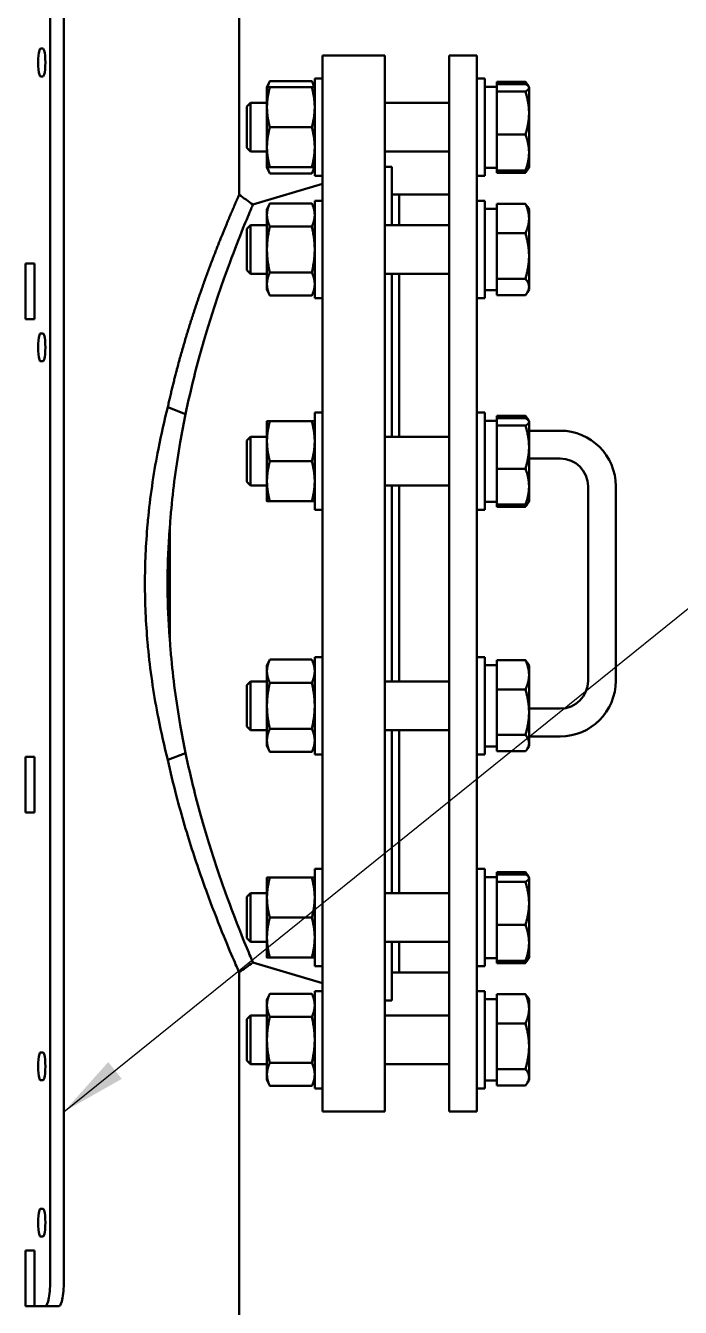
# Model space of a CAD drawing. Header units: inches. Extents: x 15 to 402, y 6 to 258.
# Drawn here: x 92.78 to 104.57, y 83.84 to 106.9 of the extents above; entities that cross this region are included whole.
import ezdxf

# ---------------------------------------------------------------- set-up
doc = ezdxf.new("R2010")
doc.units = ezdxf.units.IN
doc.header["$LTSCALE"] = 12
doc.header["$MEASUREMENT"] = 0
doc.layers.add('Symbol (ANSI)', color=7, linetype='Continuous', lineweight=25)
doc.layers.add('Visible (ANSI)', color=7, linetype='Continuous', lineweight=50)
doc.styles.add('MEMCOR Medium', font='arial.ttf')
doc.dimstyles.new('Default (ANSI)$7', dxfattribs={"dimscale": 12, "dimtxt": 0.15, "dimasz": 0.098425, "dimexe": 0.125, "dimexo": 0.0625, "dimgap": 0.031496, "dimtad": 0, "dimtih": 1, "dimtoh": 1, "dimdec": 4, "dimrnd": 1e-08, "dimzin": 3, "dimdsep": 46, "dimlunit": 5, "dimtxsty": 'MEMCOR Medium', "dimcen": 0.09, "dimdle": 0.393701, "dimclrd": 256, "dimclre": 256, "dimclrt": 256, "dimadec": 0, "dimazin": 1, "dimtfac": 0.8, "dimtofl": 0, "dimtmove": 0, "dimatfit": 3, "dimfxl": 1, "dimfrac": 1, "dimtolj": 1, "dimtzin": 4, "dimlwd": -1, "dimlwe": -1, "dimarcsym": 0})

msp = doc.modelspace()

# ---------------------------------------------------------------- linework, layer by layer
at = {"layer": 'Visible (ANSI)'}
for p, q in [((96.62747, 103.86282), (96.62747, 115.62146)), ((93.22602, 84.36576), (93.22602, 113.11576)), ((93.47222, 113.11576), (93.47222, 84.36576)), ((93.05237, 106.49076), (93.09578, 106.49076)), ((98.12721, 87.36576), (98.12721, 106.36576)), ((98.12721, 106.36576), (99.25221, 106.36576)), ((99.25221, 87.36576), (99.25221, 106.36576)), ((100.40721, 106.36576), (100.40721, 87.36576)), ((100.90721, 106.36576), (100.40721, 106.36576)), ((100.90721, 87.36576), (100.90721, 106.36576)), ((93.09578, 105.99076), (93.05237, 105.99076)), ((97.12759, 105.79513), (97.17946, 105.90636)), ((97.17946, 105.90636), (97.93472, 105.90636)), ((97.98659, 105.79513), (97.93472, 105.90636)), ((97.98659, 105.95113), (97.98659, 104.20113)), ((98.12721, 105.95113), (97.98659, 105.95113)), ((100.90721, 105.95113), (101.04784, 105.95113)), ((101.04784, 104.20113), (101.04784, 105.95113)), ((101.26684, 105.85216), (101.26684, 105.89532)), ((101.26684, 105.89532), (101.78077, 105.89532)), ((97.12759, 105.79513), (97.12759, 105.43563)), ((97.17946, 105.79513), (97.93472, 105.79513)), ((101.26684, 105.80563), (101.04784, 105.80563)), ((101.26684, 105.80563), (101.26684, 105.85216)), ((101.26684, 105.85216), (101.78077, 105.85216)), ((101.26684, 105.80563), (101.26684, 105.76555)), ((101.26684, 105.71898), (101.26684, 105.76555)), ((101.26684, 105.44764), (101.26684, 105.71898)), ((101.26684, 105.71898), (101.78077, 105.71898)), ((101.83952, 105.80432), (101.81613, 105.84482)), ((101.84496, 105.79488), (101.83952, 105.80432)), ((101.84496, 105.78557), (101.84496, 105.79488)), ((101.84496, 105.33097), (101.84496, 105.78557)), ((96.76684, 105.44748), (96.83299, 105.51363)), ((96.76684, 104.70478), (96.76684, 105.44748)), ((96.83299, 105.51363), (96.83299, 104.63863)), ((97.12759, 105.51363), (96.83299, 105.51363)), ((97.12759, 105.43563), (97.12759, 104.71663)), ((100.40721, 105.51363), (99.25221, 105.51363)), ((101.26684, 105.44764), (101.26684, 105.2143)), ((101.26684, 104.94296), (101.26684, 105.2143)), ((101.84496, 104.62153), (101.84496, 105.33097)), ((97.17946, 105.07613), (97.93472, 105.07613)), ((101.26684, 104.71818), (101.26684, 104.94296)), ((101.26684, 104.94296), (101.78077, 104.94296)), ((97.12759, 104.71663), (97.12759, 104.35713)), ((101.26684, 104.71818), (101.26684, 104.52489)), ((96.76684, 104.70478), (96.83299, 104.63863)), ((97.12759, 104.63863), (96.83299, 104.63863)), ((100.40721, 104.63863), (99.25221, 104.63863)), ((101.26684, 104.30011), (101.26684, 104.52489)), ((101.84496, 104.35738), (101.84496, 104.62153)), ((97.12759, 104.35713), (97.17946, 104.2459)), ((97.17946, 104.35713), (97.93472, 104.35713)), ((97.17946, 104.2459), (97.93472, 104.2459)), ((97.98659, 104.35713), (97.93472, 104.2459)), ((99.25221, 104.36576), (99.37721, 104.36576)), ((99.37721, 103.31367), (99.37721, 104.36576)), ((101.26684, 104.34663), (101.04784, 104.34663)), ((101.26684, 104.25695), (101.26684, 104.30011)), ((101.26684, 104.30011), (101.78077, 104.30011)), ((101.26684, 104.25695), (101.78077, 104.25695)), ((101.83952, 104.34795), (101.81613, 104.30745)), ((101.84496, 104.35738), (101.83952, 104.34795)), ((96.87377, 103.68429), (98.12721, 104.05576)), ((98.12721, 104.20113), (97.98659, 104.20113)), ((100.90721, 104.20113), (101.04784, 104.20113)), ((99.37721, 103.86576), (99.50721, 103.86576)), ((99.50721, 103.31367), (99.50721, 103.86576)), ((99.50721, 103.31367), (99.50721, 103.86576)), ((99.50721, 103.86576), (100.40721, 103.86576)), ((97.12759, 103.59517), (97.17946, 103.7064)), ((97.12759, 103.59517), (97.12759, 103.49884)), ((97.17946, 103.7064), (97.93472, 103.7064)), ((97.98659, 103.59517), (97.93472, 103.7064)), ((97.98659, 103.75117), (97.98659, 102.00117)), ((98.12721, 103.75117), (97.98659, 103.75117)), ((100.90721, 103.75117), (101.04784, 103.75117)), ((101.04784, 102.00117), (101.04784, 103.75117)), ((101.26684, 103.60567), (101.04784, 103.60567)), ((101.26684, 103.51181), (101.26684, 103.69536)), ((101.26684, 103.69536), (101.78077, 103.69536)), ((101.84496, 103.59492), (101.81613, 103.64486)), ((101.84496, 103.43289), (101.84496, 103.59492)), ((97.12759, 103.49884), (97.12759, 102.87617)), ((101.26684, 103.51181), (101.26684, 103.35398)), ((101.26684, 103.17043), (101.26684, 103.35398)), ((101.84496, 102.76084), (101.84496, 103.43289)), ((96.76684, 103.24752), (96.83299, 103.31367)), ((96.76684, 102.50482), (96.76684, 103.24752)), ((96.83299, 103.31367), (96.83299, 102.43867)), ((97.12759, 103.31367), (96.83299, 103.31367)), ((97.17946, 103.29129), (97.93472, 103.29129)), ((100.40721, 103.31367), (99.25221, 103.31367)), ((101.26684, 102.88399), (101.26684, 103.17043)), ((101.26684, 103.17043), (101.78077, 103.17043)), ((97.12759, 102.87617), (97.12759, 102.2535)), ((101.26684, 102.88399), (101.26684, 102.63768)), ((101.26684, 102.35124), (101.26684, 102.63768)), ((101.84496, 102.20411), (101.84496, 102.76084)), ((92.78295, 102.62576), (92.94462, 102.62576)), ((92.78295, 102.62576), (92.78295, 101.62576)), ((92.94462, 102.62576), (92.94462, 101.62576)), ((96.76684, 102.50482), (96.83299, 102.43867)), ((97.12759, 102.43867), (96.83299, 102.43867)), ((97.17946, 102.46106), (97.93472, 102.46106)), ((100.40721, 102.43867), (99.25221, 102.43867)), ((99.37721, 99.50323), (99.37721, 102.43867)), ((99.50721, 99.50323), (99.50721, 102.43867)), ((99.50721, 99.50323), (99.50721, 102.43867)), ((97.12759, 102.2535), (97.12759, 102.15717)), ((101.26684, 102.24835), (101.26684, 102.35124)), ((101.26684, 102.35124), (101.78077, 102.35124)), ((101.26684, 102.24835), (101.26684, 102.15988)), ((101.84496, 102.15742), (101.84496, 102.20411)), ((97.12759, 102.15717), (97.17946, 102.04594)), ((97.17946, 102.04594), (97.93472, 102.04594)), ((97.98659, 102.15717), (97.93472, 102.04594)), ((98.12721, 102.00117), (97.98659, 102.00117)), ((100.90721, 102.00117), (101.04784, 102.00117)), ((101.26684, 102.14667), (101.04784, 102.14667)), ((101.26684, 102.05699), (101.26684, 102.15988)), ((101.26684, 102.05699), (101.78077, 102.05699)), ((101.84496, 102.15742), (101.81613, 102.10748)), ((92.78295, 101.62576), (92.94462, 101.62576)), ((93.05237, 101.36576), (93.09578, 101.36576)), ((93.09578, 100.86576), (93.05237, 100.86576)), ((95.66289, 99.91493), (95.34223, 100.04077)), ((97.98659, 99.94073), (97.98659, 98.19073)), ((98.12721, 99.94073), (97.98659, 99.94073)), ((100.90721, 99.94073), (101.04784, 99.94073)), ((101.04784, 98.19073), (101.04784, 99.94073)), ((101.26684, 99.84175), (101.26684, 99.88491)), ((101.26684, 99.88491), (101.78077, 99.88491)), ((97.12759, 99.78473), (97.12759, 99.42523)), ((97.17946, 99.78473), (97.93472, 99.78473)), ((101.26684, 99.79523), (101.04784, 99.79523)), ((101.26684, 99.79523), (101.26684, 99.84175)), ((101.26684, 99.84175), (101.78077, 99.84175)), ((101.26684, 99.79523), (101.26684, 99.75514)), ((101.26684, 99.70857), (101.26684, 99.75514)), ((101.26684, 99.43723), (101.26684, 99.70857)), ((101.26684, 99.70857), (101.78077, 99.70857)), ((101.83952, 99.79391), (101.81613, 99.83441)), ((101.84496, 99.78448), (101.83952, 99.79391)), ((101.84496, 99.77516), (101.84496, 99.78448)), ((101.84496, 99.32056), (101.84496, 99.77516)), ((96.76684, 99.43708), (96.83299, 99.50323)), ((96.76684, 98.69438), (96.76684, 99.43708)), ((96.83299, 99.50323), (96.83299, 98.62823)), ((97.12759, 99.50323), (96.83299, 99.50323)), ((97.12759, 99.42523), (97.12759, 98.70623)), ((100.40721, 99.50323), (99.25221, 99.50323)), ((101.26684, 99.43723), (101.26684, 99.20389)), ((102.40721, 99.61576), (101.84496, 99.61576)), ((101.26684, 98.93255), (101.26684, 99.20389)), ((101.84496, 98.61113), (101.84496, 99.32056)), ((97.17946, 99.06573), (97.93472, 99.06573)), ((102.40721, 99.11576), (101.84496, 99.11576)), ((101.26684, 98.70777), (101.26684, 98.93255)), ((101.26684, 98.93255), (101.78077, 98.93255)), ((96.76684, 98.69438), (96.83299, 98.62823)), ((97.12759, 98.62823), (96.83299, 98.62823)), ((97.12759, 98.70623), (97.12759, 98.34673)), ((100.40721, 98.62823), (99.25221, 98.62823)), ((99.37721, 95.1033), (99.37721, 98.62823)), ((99.50721, 95.1033), (99.50721, 98.62823)), ((99.50721, 95.1033), (99.50721, 98.62823)), ((101.26684, 98.70777), (101.26684, 98.51448)), ((101.26684, 98.2897), (101.26684, 98.51448)), ((101.84496, 98.34698), (101.84496, 98.61113)), ((102.90721, 95.11576), (102.90721, 98.61576)), ((103.40721, 95.11576), (103.40721, 98.61576)), ((97.17946, 98.34673), (97.93472, 98.34673)), ((101.26684, 98.33623), (101.04784, 98.33623)), ((101.26684, 98.24654), (101.26684, 98.2897)), ((101.26684, 98.2897), (101.78077, 98.2897)), ((101.83952, 98.33754), (101.81613, 98.29704)), ((101.84496, 98.34698), (101.83952, 98.33754)), ((98.12721, 98.19073), (97.98659, 98.19073)), ((100.90721, 98.19073), (101.04784, 98.19073)), ((101.26684, 98.24654), (101.78077, 98.24654)), ((95.37721, 95.87223), (95.37721, 97.8593)), ((97.12759, 95.3848), (97.17946, 95.49603)), ((97.17946, 95.49603), (97.93472, 95.49603)), ((97.98659, 95.3848), (97.93472, 95.49603)), ((97.98659, 95.5408), (97.98659, 93.7908)), ((98.12721, 95.5408), (97.98659, 95.5408)), ((100.90721, 95.5408), (101.04784, 95.5408)), ((101.04784, 93.7908), (101.04784, 95.5408)), ((101.26684, 95.30144), (101.26684, 95.48499)), ((101.26684, 95.48499), (101.78077, 95.48499)), ((97.12759, 95.3848), (97.12759, 95.28847)), ((97.12759, 95.28847), (97.12759, 94.6658)), ((101.26684, 95.3953), (101.04784, 95.3953)), ((101.26684, 95.30144), (101.26684, 95.14361)), ((101.84496, 95.38455), (101.81613, 95.43449)), ((101.84496, 95.22252), (101.84496, 95.38455)), ((96.76684, 95.03715), (96.83299, 95.1033)), ((96.76684, 94.29445), (96.76684, 95.03715)), ((96.83299, 95.1033), (96.83299, 94.2283)), ((97.12759, 95.1033), (96.83299, 95.1033)), ((97.17946, 95.08092), (97.93472, 95.08092)), ((100.40721, 95.1033), (99.25221, 95.1033)), ((101.26684, 94.96006), (101.26684, 95.14361)), ((101.84496, 94.55047), (101.84496, 95.22252)), ((101.26684, 94.67363), (101.26684, 94.96006)), ((101.26684, 94.96006), (101.78077, 94.96006)), ((97.12759, 94.6658), (97.12759, 94.04313)), ((101.26684, 94.67363), (101.26684, 94.42731)), ((101.84496, 94.61576), (102.40721, 94.61576)), ((101.26684, 94.14087), (101.26684, 94.42731)), ((101.84496, 93.99375), (101.84496, 94.55047)), ((96.76684, 94.29445), (96.83299, 94.2283)), ((97.12759, 94.2283), (96.83299, 94.2283)), ((97.17946, 94.25069), (97.93472, 94.25069)), ((100.40721, 94.2283), (99.25221, 94.2283)), ((99.37721, 91.29286), (99.37721, 94.2283)), ((99.50721, 91.29286), (99.50721, 94.2283)), ((99.50721, 91.29286), (99.50721, 94.2283)), ((101.26684, 94.03798), (101.26684, 94.14087)), ((101.26684, 94.14087), (101.78077, 94.14087)), ((101.84496, 94.11576), (102.40721, 94.11576)), ((97.12759, 94.04313), (97.12759, 93.9468)), ((97.12759, 93.9468), (97.17946, 93.83557)), ((97.98659, 93.9468), (97.93472, 93.83557)), ((101.26684, 93.9363), (101.04784, 93.9363)), ((101.26684, 94.03798), (101.26684, 93.94951)), ((101.26684, 93.84662), (101.26684, 93.94951)), ((101.84496, 93.94705), (101.81613, 93.89711)), ((101.84496, 93.94705), (101.84496, 93.99375)), ((92.78295, 93.74576), (92.94462, 93.74576)), ((92.78295, 93.74576), (92.78295, 92.74576)), ((92.94462, 93.74576), (92.94462, 92.74576)), ((95.66289, 93.8166), (95.34223, 93.69076)), ((97.17946, 93.83557), (97.93472, 93.83557)), ((98.12721, 93.7908), (97.98659, 93.7908)), ((100.90721, 93.7908), (101.04784, 93.7908)), ((101.26684, 93.84662), (101.78077, 93.84662)), ((92.78295, 92.74576), (92.94462, 92.74576)), ((97.12759, 91.57436), (97.12759, 91.21486)), ((97.17946, 91.57436), (97.93472, 91.57436)), ((97.98659, 91.73036), (97.98659, 89.98036)), ((98.12721, 91.73036), (97.98659, 91.73036)), ((100.90721, 91.73036), (101.04784, 91.73036)), ((101.04784, 89.98036), (101.04784, 91.73036)), ((101.26684, 91.58486), (101.04784, 91.58486)), ((101.26684, 91.63138), (101.26684, 91.67454)), ((101.26684, 91.67454), (101.78077, 91.67454)), ((101.26684, 91.58486), (101.26684, 91.63138)), ((101.26684, 91.63138), (101.78077, 91.63138)), ((101.26684, 91.58486), (101.26684, 91.54477)), ((101.83952, 91.58354), (101.81613, 91.62404)), ((101.84496, 91.57411), (101.83952, 91.58354)), ((101.84496, 91.56479), (101.84496, 91.57411)), ((101.84496, 91.11019), (101.84496, 91.56479)), ((101.26684, 91.4982), (101.26684, 91.54477)), ((101.26684, 91.22686), (101.26684, 91.4982)), ((101.26684, 91.4982), (101.78077, 91.4982)), ((96.76684, 91.22671), (96.83299, 91.29286)), ((96.76684, 90.48401), (96.76684, 91.22671)), ((96.83299, 91.29286), (96.83299, 90.41786)), ((97.12759, 91.29286), (96.83299, 91.29286)), ((97.12759, 91.21486), (97.12759, 90.49586)), ((100.40721, 91.29286), (99.25221, 91.29286)), ((101.26684, 91.22686), (101.26684, 90.99352)), ((101.84496, 90.40076), (101.84496, 91.11019)), ((101.26684, 90.72218), (101.26684, 90.99352)), ((97.17946, 90.85536), (97.93472, 90.85536)), ((101.26684, 90.4974), (101.26684, 90.72218)), ((101.26684, 90.72218), (101.78077, 90.72218)), ((96.76684, 90.48401), (96.83299, 90.41786)), ((97.12759, 90.41786), (96.83299, 90.41786)), ((97.12759, 90.49586), (97.12759, 90.13636)), ((100.40721, 90.41786), (99.25221, 90.41786)), ((99.37721, 89.36576), (99.37721, 90.41786)), ((99.50721, 89.86576), (99.50721, 90.41786)), ((99.50721, 89.86576), (99.50721, 90.41786)), ((101.26684, 90.4974), (101.26684, 90.30411)), ((101.26684, 90.07933), (101.26684, 90.30411)), ((101.84496, 90.13661), (101.84496, 90.40076)), ((96.87377, 90.04724), (98.12721, 89.67576)), ((97.17946, 90.13636), (97.93472, 90.13636)), ((98.12721, 89.98036), (97.98659, 89.98036)), ((100.90721, 89.98036), (101.04784, 89.98036)), ((101.26684, 90.12586), (101.04784, 90.12586)), ((101.26684, 90.03617), (101.26684, 90.07933)), ((101.26684, 90.07933), (101.78077, 90.07933)), ((101.26684, 90.03617), (101.78077, 90.03617)), ((101.83952, 90.12717), (101.81613, 90.08667)), ((101.84496, 90.13661), (101.83952, 90.12717)), ((96.62747, 66.60646), (96.62747, 89.86871)), ((99.37721, 89.86576), (99.50721, 89.86576)), ((99.50721, 89.86576), (100.40721, 89.86576)), ((97.12759, 89.37439), (97.17946, 89.48562)), ((97.17946, 89.48562), (97.93472, 89.48562)), ((97.98659, 89.37439), (97.93472, 89.48562)), ((97.98659, 89.53039), (97.98659, 87.78039)), ((98.12721, 89.53039), (97.98659, 89.53039)), ((100.90721, 89.53039), (101.04784, 89.53039)), ((101.04784, 87.78039), (101.04784, 89.53039)), ((97.12759, 89.37439), (97.12759, 89.27807)), ((97.12759, 89.27807), (97.12759, 88.65539)), ((99.25221, 89.36576), (99.37721, 89.36576)), ((101.26684, 89.38489), (101.20309, 89.38489)), ((101.26684, 89.29104), (101.26684, 89.47458)), ((101.26684, 89.47458), (101.78077, 89.47458)), ((101.26684, 89.29104), (101.26684, 89.1332)), ((101.84496, 89.37414), (101.81613, 89.42408)), ((101.84496, 89.21212), (101.84496, 89.37414)), ((96.76684, 89.02674), (96.83299, 89.09289)), ((96.76684, 88.28404), (96.76684, 89.02674)), ((96.83299, 89.09289), (96.83299, 88.21789)), ((97.12759, 89.09289), (96.83299, 89.09289)), ((97.17946, 89.07051), (97.93472, 89.07051)), ((100.40721, 89.09289), (99.25221, 89.09289)), ((101.26684, 88.94965), (101.26684, 89.1332)), ((101.84496, 88.54006), (101.84496, 89.21212)), ((101.26684, 88.66322), (101.26684, 88.94965)), ((101.26684, 88.94965), (101.78077, 88.94965)), ((97.12759, 88.65539), (97.12759, 88.03272)), ((101.26684, 88.66322), (101.26684, 88.4169)), ((93.05237, 88.42826), (93.09578, 88.42826)), ((101.26684, 88.13047), (101.26684, 88.4169)), ((101.84496, 87.98334), (101.84496, 88.54006)), ((96.76684, 88.28404), (96.83299, 88.21789)), ((97.12759, 88.21789), (96.83299, 88.21789)), ((97.17946, 88.24028), (97.93472, 88.24028)), ((100.40721, 88.21789), (99.25221, 88.21789)), ((101.26684, 88.02758), (101.26684, 88.13047)), ((101.26684, 88.13047), (101.78077, 88.13047)), ((93.09578, 87.92826), (93.05237, 87.92826)), ((97.12759, 88.03272), (97.12759, 87.93639)), ((97.12759, 87.93639), (97.17946, 87.82516)), ((97.98659, 87.93639), (97.93472, 87.82516)), ((101.26684, 87.92589), (101.04784, 87.92589)), ((101.26684, 88.02758), (101.26684, 87.9391)), ((101.26684, 87.83621), (101.26684, 87.9391)), ((101.84496, 87.93664), (101.81613, 87.88671)), ((101.84496, 87.93664), (101.84496, 87.98334)), ((97.17946, 87.82516), (97.93472, 87.82516)), ((98.12721, 87.78039), (97.98659, 87.78039)), ((100.90721, 87.78039), (101.04784, 87.78039)), ((101.26684, 87.83621), (101.78077, 87.83621)), ((98.12721, 87.36576), (99.25221, 87.36576)), ((100.90721, 87.36576), (100.40721, 87.36576)), ((93.05237, 85.61576), (93.09578, 85.61576)), ((93.09578, 85.11576), (93.05237, 85.11576)), ((92.78295, 84.86576), (92.94462, 84.86576)), ((92.78295, 84.86576), (92.78295, 83.86576)), ((92.94462, 84.86576), (92.94462, 83.86576)), ((92.78295, 83.86576), (92.94462, 83.86576)), ((92.94462, 83.86576), (93.13919, 83.86576)), ((93.13919, 83.86576), (93.38539, 83.86576))]:
    msp.add_line(p, q, dxfattribs=at)
for centre, radius, start, end in [((102.40721, 98.61576), 1, 0, 90), ((102.40721, 98.61576), 0.5, 0, 90), ((102.40721, 95.11576), 1, 270, 0), ((102.40721, 95.11576), 0.5, 270, 0)]:
    msp.add_arc(centre, radius, start, end, dxfattribs=at)
for centre, major_axis, ratio, start_param, end_param in [((93.05237, 106.24076), (0, -0.25), 0.17364818, 3.14159265, 6.28318531), ((93.09578, 106.24076), (0, 0.25), 0.17364818, 3.14159265, 6.28318531), ((93.05237, 101.11576), (0, -0.25), 0.17364818, 3.14159265, 6.28318531), ((93.09578, 101.11576), (0, 0.25), 0.17364818, 3.14159265, 6.28318531), ((101.20309, 88.65539), (-4.1372, 0), 0.17632698, 4.71238898, 4.7499235), ((93.05237, 88.17826), (0, -0.25), 0.17364818, 3.14159265, 6.28318531), ((93.09578, 88.17826), (0, 0.25), 0.17364818, 3.14159265, 6.28318531), ((93.05237, 85.36576), (0, -0.25), 0.17364818, 3.14159265, 6.28318531), ((93.09578, 85.36576), (0, 0.25), 0.17364818, 3.14159265, 6.28318531), ((93.13919, 84.36576), (0, -0.5), 0.17364818, 0, 1.57079633), ((93.38539, 84.36576), (0, -0.5), 0.17364818, 0, 1.57079633)]:
    msp.add_ellipse(centre, major_axis=major_axis, ratio=ratio, start_param=start_param, end_param=end_param, dxfattribs=at)
for points, weights in [([(97.17946, 105.90636), (97.15211, 105.84772), (97.13942, 105.79513)], [1, 1.01965956375, 1.01895290532]), ([(97.97476, 105.79513), (97.96207, 105.84772), (97.93472, 105.90636)], [1.01895290532, 1.01965956375, 1]), ([(101.80486, 105.83748), (101.79431, 105.86566), (101.78077, 105.89532)], [1.02041412802, 1.01682794065, 1.01001874936]), ([(101.78077, 105.89532), (101.80211, 105.8691), (101.81613, 105.84482)], [1.01001874936, 1.02079631483, 1.02349946463]), ([(97.12759, 105.79513), (97.12759, 105.79513), (97.17946, 105.79513)], [1, 1.0379548493, 1]), ([(97.17946, 105.79513), (97.12759, 105.60248), (97.12759, 105.43563)], [1, 1.0379548493, 1]), ([(97.98659, 105.43563), (97.98659, 105.60248), (97.93472, 105.79513)], [1, 1.0379548493, 1]), ([(97.93472, 105.79513), (97.98659, 105.79513), (97.98659, 105.79513)], [1, 1.0379548493, 1]), ([(101.84496, 105.78557), (101.84496, 105.81647), (101.78077, 105.85216)], [1, 1.04314139574, 1.01001874936]), ([(101.78077, 105.71898), (101.84496, 105.75467), (101.84496, 105.78557)], [1.01001874936, 1.04314139574, 1]), ([(101.84496, 105.33097), (101.84496, 105.51105), (101.78077, 105.71898)], [1, 1.04314139574, 1.01001874936]), ([(97.12759, 105.43563), (97.12759, 105.26879), (97.17946, 105.07613)], [1, 1.0379548493, 1]), ([(97.93472, 105.07613), (97.98659, 105.26879), (97.98659, 105.43563)], [1, 1.0379548493, 1]), ([(101.78077, 104.94296), (101.84496, 105.15089), (101.84496, 105.33097)], [1.01001874936, 1.04314139574, 1]), ([(97.17946, 105.07613), (97.12759, 104.88348), (97.12759, 104.71663)], [1, 1.0379548493, 1]), ([(97.98659, 104.71663), (97.98659, 104.88348), (97.93472, 105.07613)], [1, 1.0379548493, 1]), ([(101.84496, 104.62153), (101.84496, 104.77071), (101.78077, 104.94296)], [1, 1.04314139574, 1.01001874936]), ([(97.12759, 104.71663), (97.12759, 104.54979), (97.17946, 104.35713)], [1, 1.0379548493, 1]), ([(97.93472, 104.35713), (97.98659, 104.54979), (97.98659, 104.71663)], [1, 1.0379548493, 1]), ([(101.78077, 104.30011), (101.84496, 104.47236), (101.84496, 104.62153)], [1.01001874936, 1.04314139574, 1]), ([(97.17946, 104.35713), (97.12759, 104.35713), (97.12759, 104.35713)], [1, 1.0379548493, 1]), ([(97.13942, 104.35713), (97.15211, 104.30455), (97.17946, 104.2459)], [1.01895290532, 1.01965956375, 1]), ([(97.93472, 104.2459), (97.96207, 104.30455), (97.97476, 104.35713)], [1, 1.01965956375, 1.01895290532]), ([(97.98659, 104.35713), (97.98659, 104.35713), (97.93472, 104.35713)], [1, 1.0379548493, 1]), ([(101.83952, 104.34795), (101.82661, 104.32559), (101.78077, 104.30011)], [1.01871564071, 1.03345080387, 1.01001874936]), ([(101.78077, 104.25695), (101.81462, 104.29852), (101.83033, 104.33579)], [1.01001874936, 1.02721658286, 1.02385469408]), ([(97.17946, 103.7064), (97.12759, 103.59517), (97.12759, 103.49884)], [1, 1.0379548493, 1]), ([(97.98659, 103.49884), (97.98659, 103.59517), (97.93472, 103.7064)], [1, 1.0379548493, 1]), ([(101.84496, 103.43289), (101.84496, 103.5547), (101.78077, 103.69536)], [1, 1.04314139574, 1.01001874936]), ([(101.78077, 103.69536), (101.80211, 103.66914), (101.81613, 103.64486)], [1.01001874936, 1.02079631483, 1.02349946463]), ([(97.12759, 103.49884), (97.12759, 103.40252), (97.17946, 103.29129)], [1, 1.0379548493, 1]), ([(97.93472, 103.29129), (97.98659, 103.40252), (97.98659, 103.49884)], [1, 1.0379548493, 1]), ([(101.78077, 103.17043), (101.84496, 103.31108), (101.84496, 103.43289)], [1.01001874936, 1.04314139574, 1]), ([(97.17946, 103.29129), (97.12759, 103.06883), (97.12759, 102.87617)], [1, 1.0379548493, 1]), ([(97.98659, 102.87617), (97.98659, 103.06883), (97.93472, 103.29129)], [1, 1.0379548493, 1]), ([(101.84496, 102.76084), (101.84496, 102.95093), (101.78077, 103.17043)], [1, 1.04314139574, 1.01001874936]), ([(97.12759, 102.87617), (97.12759, 102.68352), (97.17946, 102.46106)], [1, 1.0379548493, 1]), ([(97.93472, 102.46106), (97.98659, 102.68352), (97.98659, 102.87617)], [1, 1.0379548493, 1]), ([(101.78077, 102.35124), (101.84496, 102.57074), (101.84496, 102.76084)], [1.01001874936, 1.04314139574, 1]), ([(97.17946, 102.46106), (97.12759, 102.34983), (97.12759, 102.2535)], [1, 1.0379548493, 1]), ([(97.98659, 102.2535), (97.98659, 102.34983), (97.93472, 102.46106)], [1, 1.0379548493, 1]), ([(97.12759, 102.2535), (97.12759, 102.15717), (97.17946, 102.04594)], [1, 1.0379548493, 1]), ([(97.93472, 102.04594), (97.98659, 102.15717), (97.98659, 102.2535)], [1, 1.0379548493, 1]), ([(101.84496, 102.20411), (101.84496, 102.2724), (101.78077, 102.35124)], [1, 1.04314139574, 1.01001874936]), ([(101.78077, 102.05699), (101.84496, 102.13583), (101.84496, 102.20411)], [1.01001874936, 1.04314139574, 1]), ([(101.78077, 99.88491), (101.80211, 99.8587), (101.81613, 99.83441)], [1.01001874936, 1.02079631483, 1.02349946463]), ([(101.80486, 99.82708), (101.79431, 99.85525), (101.78077, 99.88491)], [1.02041412802, 1.01682794065, 1.01001874936]), ([(97.12759, 99.78473), (97.12759, 99.78473), (97.17946, 99.78473)], [1, 1.0379548493, 1]), ([(97.17946, 99.78473), (97.12759, 99.59207), (97.12759, 99.42523)], [1, 1.0379548493, 1]), ([(97.98659, 99.42523), (97.98659, 99.59207), (97.93472, 99.78473)], [1, 1.0379548493, 1]), ([(97.93472, 99.78473), (97.98659, 99.78473), (97.98659, 99.78473)], [1, 1.0379548493, 1]), ([(101.84496, 99.77516), (101.84496, 99.80607), (101.78077, 99.84175)], [1, 1.04314139574, 1.01001874936]), ([(101.78077, 99.70857), (101.84496, 99.74426), (101.84496, 99.77516)], [1.01001874936, 1.04314139574, 1]), ([(101.84496, 99.32056), (101.84496, 99.50064), (101.78077, 99.70857)], [1, 1.04314139574, 1.01001874936]), ([(97.12759, 99.42523), (97.12759, 99.25838), (97.17946, 99.06573)], [1, 1.0379548493, 1]), ([(97.93472, 99.06573), (97.98659, 99.25838), (97.98659, 99.42523)], [1, 1.0379548493, 1]), ([(101.78077, 98.93255), (101.84496, 99.14048), (101.84496, 99.32056)], [1.01001874936, 1.04314139574, 1]), ([(97.17946, 99.06573), (97.12759, 98.87307), (97.12759, 98.70623)], [1, 1.0379548493, 1]), ([(97.98659, 98.70623), (97.98659, 98.87307), (97.93472, 99.06573)], [1, 1.0379548493, 1]), ([(101.84496, 98.61113), (101.84496, 98.7603), (101.78077, 98.93255)], [1, 1.04314139574, 1.01001874936]), ([(97.12759, 98.70623), (97.12759, 98.53938), (97.17946, 98.34673)], [1, 1.0379548493, 1]), ([(97.93472, 98.34673), (97.98659, 98.53938), (97.98659, 98.70623)], [1, 1.0379548493, 1]), ([(101.78077, 98.2897), (101.84496, 98.46195), (101.84496, 98.61113)], [1.01001874936, 1.04314139574, 1]), ([(97.17946, 98.34673), (97.12759, 98.34673), (97.12759, 98.34673)], [1, 1.0379548493, 1]), ([(97.98659, 98.34673), (97.98659, 98.34673), (97.93472, 98.34673)], [1, 1.0379548493, 1]), ([(101.83952, 98.33754), (101.82661, 98.31518), (101.78077, 98.2897)], [1.01871564071, 1.03345080387, 1.01001874936]), ([(101.78077, 98.24654), (101.81462, 98.28811), (101.83033, 98.32539)], [1.01001874936, 1.02721658286, 1.02385469408]), ([(97.17946, 95.49603), (97.12759, 95.3848), (97.12759, 95.28847)], [1, 1.0379548493, 1]), ([(97.98659, 95.28847), (97.98659, 95.3848), (97.93472, 95.49603)], [1, 1.0379548493, 1]), ([(101.84496, 95.22252), (101.84496, 95.34433), (101.78077, 95.48499)], [1, 1.04314139574, 1.01001874936]), ([(101.78077, 95.48499), (101.80211, 95.45877), (101.81613, 95.43449)], [1.01001874936, 1.02079631483, 1.02349946463]), ([(97.12759, 95.28847), (97.12759, 95.19215), (97.17946, 95.08092)], [1, 1.0379548493, 1]), ([(97.93472, 95.08092), (97.98659, 95.19215), (97.98659, 95.28847)], [1, 1.0379548493, 1]), ([(97.17946, 95.08092), (97.12759, 94.85846), (97.12759, 94.6658)], [1, 1.0379548493, 1]), ([(97.98659, 94.6658), (97.98659, 94.85846), (97.93472, 95.08092)], [1, 1.0379548493, 1]), ([(101.78077, 94.96006), (101.84496, 95.10071), (101.84496, 95.22252)], [1.01001874936, 1.04314139574, 1]), ([(101.84496, 94.55047), (101.84496, 94.74056), (101.78077, 94.96006)], [1, 1.04314139574, 1.01001874936]), ([(97.12759, 94.6658), (97.12759, 94.47315), (97.17946, 94.25069)], [1, 1.0379548493, 1]), ([(97.93472, 94.25069), (97.98659, 94.47315), (97.98659, 94.6658)], [1, 1.0379548493, 1]), ([(101.78077, 94.14087), (101.84496, 94.36037), (101.84496, 94.55047)], [1.01001874936, 1.04314139574, 1]), ([(97.17946, 94.25069), (97.12759, 94.13946), (97.12759, 94.04313)], [1, 1.0379548493, 1]), ([(97.98659, 94.04313), (97.98659, 94.13946), (97.93472, 94.25069)], [1, 1.0379548493, 1]), ([(101.84496, 93.99375), (101.84496, 94.06203), (101.78077, 94.14087)], [1, 1.04314139574, 1.01001874936]), ([(97.12759, 94.04313), (97.12759, 93.9468), (97.17946, 93.83557)], [1, 1.0379548493, 1]), ([(97.93472, 93.83557), (97.98659, 93.9468), (97.98659, 94.04313)], [1, 1.0379548493, 1]), ([(101.78077, 93.84662), (101.84496, 93.92546), (101.84496, 93.99375)], [1.01001874936, 1.04314139574, 1]), ([(97.12759, 91.57436), (97.12759, 91.57436), (97.17946, 91.57436)], [1, 1.0379548493, 1]), ([(97.17946, 91.57436), (97.12759, 91.3817), (97.12759, 91.21486)], [1, 1.0379548493, 1]), ([(97.98659, 91.21486), (97.98659, 91.3817), (97.93472, 91.57436)], [1, 1.0379548493, 1]), ([(97.93472, 91.57436), (97.98659, 91.57436), (97.98659, 91.57436)], [1, 1.0379548493, 1]), ([(101.78077, 91.67454), (101.80211, 91.64833), (101.81613, 91.62404)], [1.01001874936, 1.02079631483, 1.02349946463]), ([(101.80486, 91.61671), (101.79431, 91.64488), (101.78077, 91.67454)], [1.02041412802, 1.01682794065, 1.01001874936]), ([(101.84496, 91.56479), (101.84496, 91.5957), (101.78077, 91.63138)], [1, 1.04314139574, 1.01001874936]), ([(101.78077, 91.4982), (101.84496, 91.53389), (101.84496, 91.56479)], [1.01001874936, 1.04314139574, 1]), ([(101.84496, 91.11019), (101.84496, 91.29027), (101.78077, 91.4982)], [1, 1.04314139574, 1.01001874936]), ([(97.12759, 91.21486), (97.12759, 91.04801), (97.17946, 90.85536)], [1, 1.0379548493, 1]), ([(97.93472, 90.85536), (97.98659, 91.04801), (97.98659, 91.21486)], [1, 1.0379548493, 1]), ([(101.78077, 90.72218), (101.84496, 90.93011), (101.84496, 91.11019)], [1.01001874936, 1.04314139574, 1]), ([(97.17946, 90.85536), (97.12759, 90.6627), (97.12759, 90.49586)], [1, 1.0379548493, 1]), ([(97.98659, 90.49586), (97.98659, 90.6627), (97.93472, 90.85536)], [1, 1.0379548493, 1]), ([(101.84496, 90.40076), (101.84496, 90.54993), (101.78077, 90.72218)], [1, 1.04314139574, 1.01001874936]), ([(97.12759, 90.49586), (97.12759, 90.32901), (97.17946, 90.13636)], [1, 1.0379548493, 1]), ([(97.93472, 90.13636), (97.98659, 90.32901), (97.98659, 90.49586)], [1, 1.0379548493, 1]), ([(101.78077, 90.07933), (101.84496, 90.25158), (101.84496, 90.40076)], [1.01001874936, 1.04314139574, 1]), ([(97.17946, 90.13636), (97.12759, 90.13636), (97.12759, 90.13636)], [1, 1.0379548493, 1]), ([(97.98659, 90.13636), (97.98659, 90.13636), (97.93472, 90.13636)], [1, 1.0379548493, 1]), ([(101.83952, 90.12717), (101.82661, 90.10481), (101.78077, 90.07933)], [1.01871564071, 1.03345080387, 1.01001874936]), ([(101.78077, 90.03617), (101.81462, 90.07774), (101.83033, 90.11502)], [1.01001874936, 1.02721658286, 1.02385469408]), ([(97.17946, 89.48562), (97.12759, 89.37439), (97.12759, 89.27807)], [1, 1.0379548493, 1]), ([(97.98659, 89.27807), (97.98659, 89.37439), (97.93472, 89.48562)], [1, 1.0379548493, 1]), ([(97.12759, 89.27807), (97.12759, 89.18174), (97.17946, 89.07051)], [1, 1.0379548493, 1]), ([(97.93472, 89.07051), (97.98659, 89.18174), (97.98659, 89.27807)], [1, 1.0379548493, 1]), ([(101.78077, 89.47458), (101.80211, 89.44836), (101.81613, 89.42408)], [1.01001874936, 1.02079631483, 1.02349946463]), ([(101.84496, 89.21212), (101.84496, 89.33393), (101.78077, 89.47458)], [1, 1.04314139574, 1.01001874936]), ([(97.17946, 89.07051), (97.12759, 88.84805), (97.12759, 88.65539)], [1, 1.0379548493, 1]), ([(97.98659, 88.65539), (97.98659, 88.84805), (97.93472, 89.07051)], [1, 1.0379548493, 1]), ([(101.78077, 88.94965), (101.84496, 89.09031), (101.84496, 89.21212)], [1.01001874936, 1.04314139574, 1]), ([(101.84496, 88.54006), (101.84496, 88.73015), (101.78077, 88.94965)], [1, 1.04314139574, 1.01001874936]), ([(97.12759, 88.65539), (97.12759, 88.46274), (97.17946, 88.24028)], [1, 1.0379548493, 1]), ([(97.93472, 88.24028), (97.98659, 88.46274), (97.98659, 88.65539)], [1, 1.0379548493, 1]), ([(101.78077, 88.13047), (101.84496, 88.34997), (101.84496, 88.54006)], [1.01001874936, 1.04314139574, 1]), ([(97.17946, 88.24028), (97.12759, 88.12905), (97.12759, 88.03272)], [1, 1.0379548493, 1]), ([(97.98659, 88.03272), (97.98659, 88.12905), (97.93472, 88.24028)], [1, 1.0379548493, 1]), ([(101.84496, 87.98334), (101.84496, 88.05162), (101.78077, 88.13047)], [1, 1.04314139574, 1.01001874936]), ([(97.12759, 88.03272), (97.12759, 87.93639), (97.17946, 87.82516)], [1, 1.0379548493, 1]), ([(97.93472, 87.82516), (97.98659, 87.93639), (97.98659, 88.03272)], [1, 1.0379548493, 1]), ([(101.78077, 87.83621), (101.84496, 87.91505), (101.84496, 87.98334)], [1.01001874936, 1.04314139574, 1])]:
    msp.add_rational_spline(points, weights, degree=2, dxfattribs=at)
for points, knots in [([(95.34223, 100.04077), (95.39006, 100.25808), (95.44114, 100.46898), (95.59203, 101.04744), (95.69614, 101.3949), (95.8993, 102.02125), (96.00587, 102.32174), (96.20679, 102.85728), (96.30095, 103.09238), (96.4584, 103.47401), (96.52172, 103.6209), (96.58515, 103.76673), (96.60111, 103.80304), (96.62227, 103.85109), (96.62747, 103.86282), (96.62747, 103.86282)], [8.01851152, 8.01851152, 8.01851152, 8.01851152, 9.77682855, 9.77682855, 13.0357714, 13.0357714, 16.35215412, 16.35215412, 19.66853684, 19.66853684, 22.98491956, 22.98491956, 24.64311092, 24.64311092, 26.30130228, 26.30130228, 26.30130229, 26.30130229]), ([(95.66289, 99.91493), (95.7104, 100.14373), (95.76149, 100.36558), (95.90611, 100.94467), (96.00342, 101.28356), (96.19334, 101.89401), (96.29294, 102.18657), (96.48073, 102.70768), (96.56875, 102.93626), (96.7159, 103.30709), (96.77506, 103.44968), (96.83428, 103.59115), (96.84918, 103.62636), (96.86892, 103.67293), (96.87377, 103.68429), (96.87377, 103.68429)], [7.68898361, 7.68898361, 7.68898361, 7.68898361, 9.53133609, 9.53133609, 12.70844811, 12.70844811, 15.9390937, 15.9390937, 19.16973929, 19.16973929, 22.40038487, 22.40038487, 24.01570767, 24.01570767, 25.63103046, 25.63103046, 25.63103046, 25.63103046]), ([(94.97798, 97.92997), (94.98255, 97.98179), (94.98742, 98.0336), (95.03374, 98.49372), (95.09541, 98.89885), (95.223, 99.54663), (95.28062, 99.7989), (95.34223, 100.04077)], [-9.52081717, -9.52081717, -9.52081717, -9.52081717, -9.13491441, -9.13491441, -6.08994294, -6.08994294, -4.05676395, -4.05676395, -4.05676395, -4.05676395]), ([(95.37721, 97.8593), (95.38372, 97.95356), (95.39116, 98.04789), (95.43746, 98.57078), (95.49462, 98.99731), (95.59603, 99.57962), (95.62853, 99.74909), (95.66289, 99.91493)], [2.47866378, 2.47866378, 2.47866378, 2.47866378, 3.17711203, 3.17711203, 6.35422406, 6.35422406, 7.68898361, 7.68898361, 7.68898361, 7.68898361]), ([(94.97798, 95.80156), (94.94667, 96.15868), (94.93109, 96.5168), (94.93109, 97.21472), (94.94667, 97.57285), (94.97798, 97.92997)], [-14.83895459, -14.83895459, -14.83895459, -14.83895459, -12.17988588, -12.17988588, -9.52081717, -9.52081717, -9.52081717, -9.52081717]), ([(95.37721, 95.87223), (95.37366, 95.9169), (95.37035, 95.96156), (95.34722, 96.29768), (95.33767, 96.58733), (95.33767, 97.1442), (95.34722, 97.43385), (95.37035, 97.76997), (95.37366, 97.81463), (95.37721, 97.8593)], [6.04037419, 6.04037419, 6.04037419, 6.04037419, 6.3651016, 6.3651016, 8.48680213, 8.48680213, 10.60850266, 10.60850266, 10.93323007, 10.93323007, 10.93323007, 10.93323007]), ([(95.34223, 93.69076), (95.28062, 93.93263), (95.223, 94.1849), (95.09541, 94.83268), (95.03374, 95.23781), (94.98742, 95.69793), (94.98255, 95.74974), (94.97798, 95.80156)], [-20.30300781, -20.30300781, -20.30300781, -20.30300781, -18.26982882, -18.26982882, -15.22485735, -15.22485735, -14.83895459, -14.83895459, -14.83895459, -14.83895459]), ([(95.66289, 93.8166), (95.62853, 93.98244), (95.59603, 94.15191), (95.49462, 94.73421), (95.43746, 95.16075), (95.39116, 95.68363), (95.38372, 95.77796), (95.37721, 95.87223)], [94.83514921, 94.83514921, 94.83514921, 94.83514921, 96.16989779, 96.16989779, 99.34700981, 99.34700981, 100.04545807, 100.04545807, 100.04545807, 100.04545807]), ([(96.62747, 89.86871), (96.62747, 89.86871), (96.62227, 89.88044), (96.60111, 89.92849), (96.58515, 89.9648), (96.52172, 90.11063), (96.4584, 90.25752), (96.30095, 90.63915), (96.20679, 90.87425), (96.00587, 91.40979), (95.8993, 91.71028), (95.69614, 92.33663), (95.59203, 92.68409), (95.44114, 93.26255), (95.39006, 93.47345), (95.34223, 93.69076)], [78.90390686, 78.90390686, 78.90390686, 78.90390686, 80.56209822, 80.56209822, 82.22028958, 82.22028958, 85.5366723, 85.5366723, 88.85305502, 88.85305502, 92.16943774, 92.16943774, 95.42838059, 95.42838059, 97.18669762, 97.18669762, 97.18669762, 97.18669762]), ([(96.87377, 90.04724), (96.87377, 90.04724), (96.86892, 90.0586), (96.84918, 90.10517), (96.83428, 90.14038), (96.77506, 90.28185), (96.7159, 90.42444), (96.56875, 90.79527), (96.48073, 91.02385), (96.29294, 91.54496), (96.19334, 91.83751), (96.00342, 92.44797), (95.90611, 92.78686), (95.76149, 93.36595), (95.7104, 93.5878), (95.66289, 93.8166)], [76.89309138, 76.89309138, 76.89309138, 76.89309138, 78.50841417, 78.50841417, 80.12373697, 80.12373697, 83.35438255, 83.35438255, 86.58502814, 86.58502814, 89.81567373, 89.81567373, 92.99278576, 92.99278576, 94.83514921, 94.83514921, 94.83514921, 94.83514921])]:
    msp.add_open_spline(points, degree=3, knots=knots, dxfattribs=at)
for points in [[(96.62747, 103.86282), (96.70957, 103.80331), (96.79167, 103.7438), (96.87377, 103.68429)], [(96.87377, 90.04724), (96.79167, 89.98773), (96.70957, 89.92822), (96.62747, 89.86871)]]:
    msp.add_open_spline(points, degree=3, dxfattribs=at)

# ---------------------------------------------------------------- leaders
at = {"layer": 'Symbol (ANSI)', "annotation_type": 0, "has_hookline": 1, "hookline_direction": 0, "text_width": 37.02278}
msp.add_leader([(93.47222, 87.36276), (106.74521, 98.0578), (107.92631, 98.0578)], dimstyle='Default (ANSI)$7', override={"dimtad": 0}, dxfattribs=at)

doc.saveas('drawing.dxf')
